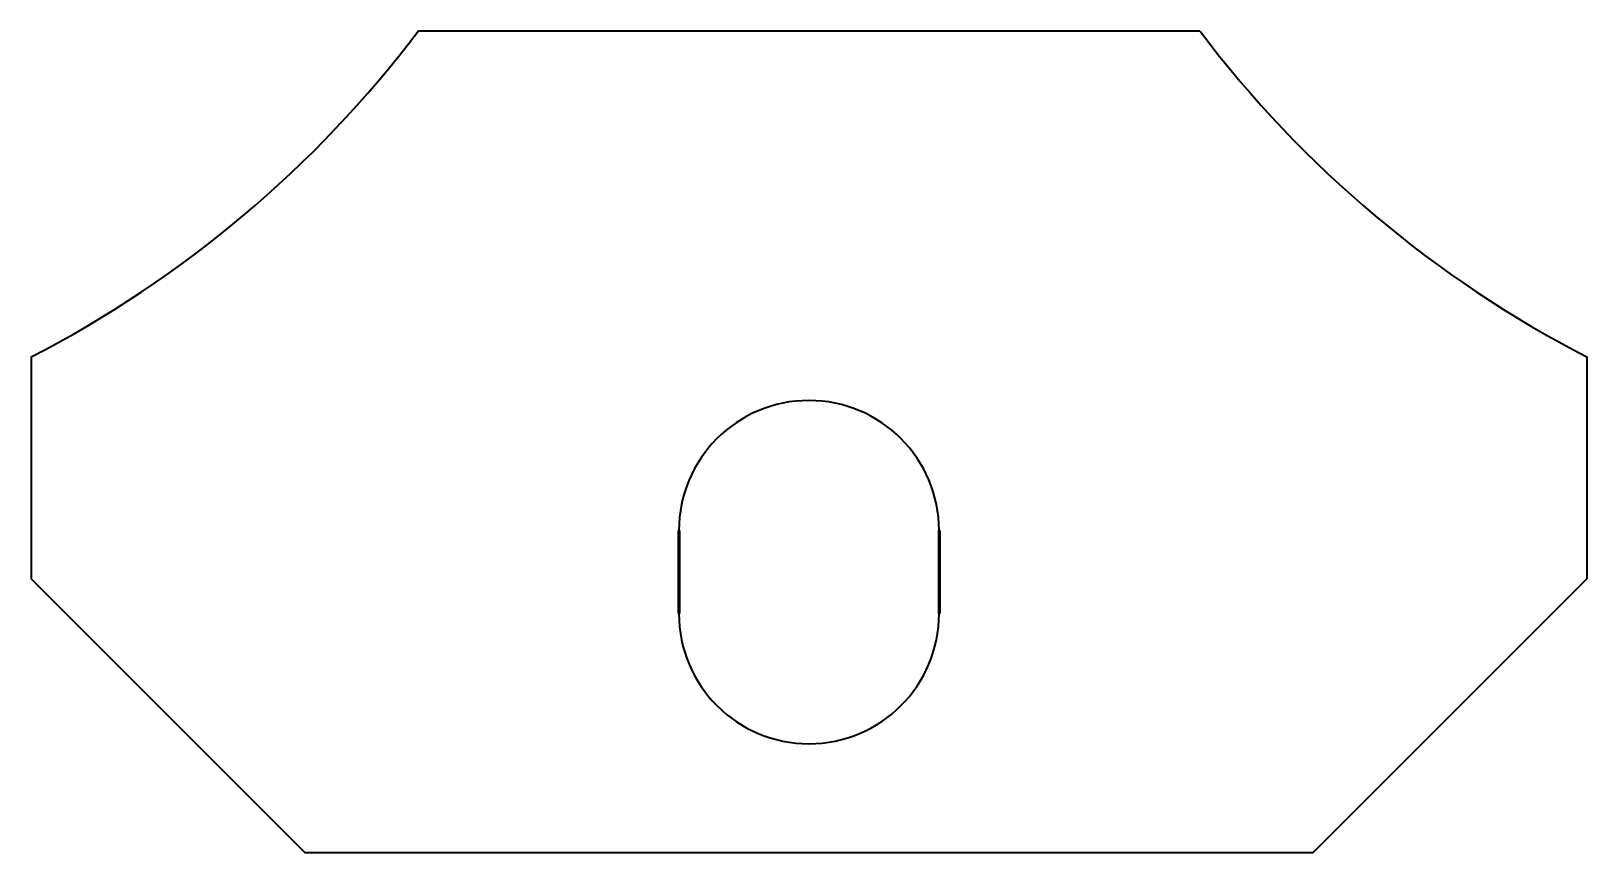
# Model space of a CAD drawing. Header units: millimetres. Extents: x 710 to 824, y 0 to 60.
import ezdxf

# ---------------------------------------------------------------- set-up
doc = ezdxf.new("R2010")
doc.units = ezdxf.units.MM
doc.linetypes.add('K5LT32768', pattern=[0])
doc.linetypes.add('K5LT_BASIC', pattern=[0])
doc.layers.add('Системный слой', color=7, linetype='Continuous')

msp = doc.modelspace()

# ---------------------------------------------------------------- linework, layer by layer
at = {"color": 7, "linetype": 'K5LT32768', "lineweight": 40}
for p, q in [((747.27, 60), (738.51, 60)), ((756.06, 60), (747.27, 60)), ((778.06, 60), (756.06, 60)), ((786.86, 60), (778.06, 60)), ((795.61, 60), (786.86, 60)), ((710.27, 36.21), (710.27, 20)), ((823.86, 36.21), (823.86, 20)), ((710.27, 20), (730.27, 0)), ((803.86, 0), (823.86, 20)), ((747.27, 0), (730.27, 0)), ((756.06, 0), (747.27, 0)), ((778.06, 0), (756.06, 0)), ((786.86, 0), (778.06, 0)), ((803.86, 0), (786.86, 0))]:
    msp.add_line(p, q, dxfattribs=at)
for centre, radius, start, end in [((672.27, 110), 83, 297.2473, 322.9573), ((861.86, 110), 83, 217.0427, 242.7527), ((767.06, 23.53), 9.5, 0, 180), ((767.06, 17.47), 9.5, 180, 0)]:
    msp.add_arc(centre, radius, start, end, dxfattribs=at)
at = {"layer": 'Системный слой', "color": 150, "linetype": 'K5LT_BASIC', "lineweight": 60}
for p, q in [((757.56, 23.53), (757.56, 17.47)), ((776.56, 23.53), (776.56, 17.47))]:
    msp.add_line(p, q, dxfattribs=at)

doc.saveas('drawing.dxf')
